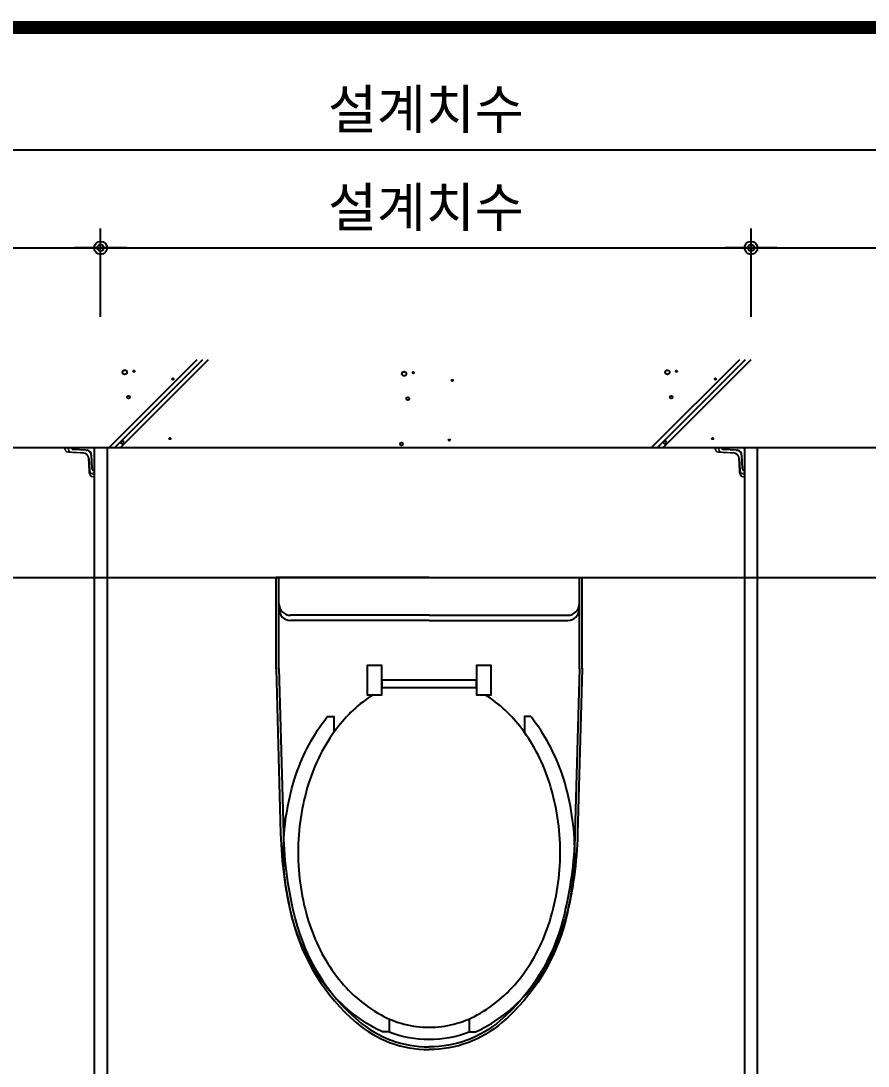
# Model space of a CAD drawing. Extents: x -256 to 8104, y -176 to 5714.
# Drawn here: x 3159 to 3810, y 3225 to 4029 of the extents above; entities that cross this region are included whole.
import ezdxf

# ---------------------------------------------------------------- set-up
doc = ezdxf.new("R2010")
doc.units = 0
doc.header["$LTSCALE"] = 30
doc.layers.get('0').update_dxf_attribs({"linetype": 'CONTINUOUS'})
doc.layers.get('DEFPOINTS').update_dxf_attribs({"linetype": 'CONTINUOUS'})
for name, color, linetype in [('0_toilet', 6, 'CONTINUOUS'), ('DIM', 7, 'CONTINUOUS'), ('HAT', 8, 'CONTINUOUS'), ('경첩', 4, 'CONTINUOUS'), ('부자재', 4, 'CONTINUOUS'), ('해치', 8, 'CONTINUOUS')]:
    doc.layers.add(name, color=color, linetype=linetype)
doc.styles.add('돋움', font='malgun.ttf')
doc.dimstyles.new('10', dxfattribs={"dimscale": 10, "dimtxt": 3, "dimasz": 1, "dimexe": 1.5, "dimexo": 2, "dimgap": 1, "dimtad": 1, "dimdec": 0, "dimlunit": 6, "dimtxsty": '돋움', "dimblk": 'DIMDOT', "dimcen": -1, "dimdle": 1.5, "dimclrt": 3, "dimazin": 3, "dimtfac": 1, "dimtdec": 0, "dimtix": 1, "dimtmove": 2, "dimatfit": 3, "dimldrblk": 'DIMDOT', "dimarcsym": 0})

# ---------------------------------------------------------------- blocks, each defined once
blk = doc.blocks.new('DIMDOT')
at = {"linetype": 'Continuous'}
blk.add_line((-2, 0), (2, 0), dxfattribs=at)
for radius in [0.5, 0.25]:
    blk.add_circle((0, 0), radius, dxfattribs=at)
blk = doc.blocks.new('*D1021')
at = {"layer": 'DEFPOINTS', "color": 0}
for p in [(198946.52, 2297.06), (198446.52, 2223.93), (198946.52, 2223.93)]:
    blk.add_point(p, dxfattribs=at)
at = {"layer": 'DIM', "color": 0, "lineweight": -2, "ltscale": 10}
for p, q in [((198446.52, 2243.93), (198446.52, 2312.06)), ((198946.52, 2243.93), (198946.52, 2312.06)), ((198456.52, 2297.06), (198936.52, 2297.06))]:
    blk.add_line(p, q, dxfattribs=at)
at = {"layer": 'DIM', "color": 0, "lineweight": -2, "xscale": 10, "yscale": 10, "zscale": 10, "rotation": 180}
blk.add_blockref('DIMDOT', (198446.52, 2297.06), dxfattribs=at)
at = {"layer": 'DIM', "color": 0, "lineweight": -2, "xscale": 10, "yscale": 10, "zscale": 10}
blk.add_blockref('DIMDOT', (198946.52, 2297.06), dxfattribs=at)
at = {"layer": 'DIM', "color": 3, "insert": (198696.52, 2326.72), "char_height": 30, "attachment_point": 5, "style": '돋움'}
blk.add_mtext('설계치수', dxfattribs=at)
blk = doc.blocks.new('*D1022')
at = {"layer": 'DEFPOINTS', "color": 0}
for p in [(198946.52, 2372.39), (197446.52, 2223.93), (198946.52, 2223.93)]:
    blk.add_point(p, dxfattribs=at)
at = {"layer": 'DIM', "color": 0, "lineweight": -2, "ltscale": 10}
for p, q in [((197446.52, 2243.93), (197446.52, 2387.39)), ((198946.52, 2243.93), (198946.52, 2387.39)), ((197456.52, 2372.39), (198936.52, 2372.39))]:
    blk.add_line(p, q, dxfattribs=at)
at = {"layer": 'DIM', "color": 0, "lineweight": -2, "xscale": 10, "yscale": 10, "zscale": 10, "rotation": 180}
blk.add_blockref('DIMDOT', (197446.52, 2372.39), dxfattribs=at)
at = {"layer": 'DIM', "color": 0, "lineweight": -2, "xscale": 10, "yscale": 10, "zscale": 10}
blk.add_blockref('DIMDOT', (198946.52, 2372.39), dxfattribs=at)
at = {"layer": 'DIM', "color": 3, "insert": (198196.52, 2402.05), "char_height": 30, "attachment_point": 5, "style": '돋움'}
blk.add_mtext('설계치수', dxfattribs=at)
blk = doc.blocks.new('*D1023')
at = {"layer": 'DEFPOINTS', "color": 0}
for p in [(198446.52, 2297.06), (197946.52, 2223.93), (198446.52, 2223.93)]:
    blk.add_point(p, dxfattribs=at)
at = {"layer": 'DIM', "color": 0, "lineweight": -2, "ltscale": 10}
for p, q in [((197946.52, 2243.93), (197946.52, 2312.06)), ((198446.52, 2243.93), (198446.52, 2312.06)), ((197956.52, 2297.06), (198436.52, 2297.06))]:
    blk.add_line(p, q, dxfattribs=at)
at = {"layer": 'DIM', "color": 0, "lineweight": -2, "xscale": 10, "yscale": 10, "zscale": 10, "rotation": 180}
blk.add_blockref('DIMDOT', (197946.52, 2297.06), dxfattribs=at)
at = {"layer": 'DIM', "color": 0, "lineweight": -2, "xscale": 10, "yscale": 10, "zscale": 10}
blk.add_blockref('DIMDOT', (198446.52, 2297.06), dxfattribs=at)
at = {"layer": 'DIM', "color": 3, "insert": (198196.52, 2326.72), "char_height": 30, "attachment_point": 5, "style": '돋움'}
blk.add_mtext('설계치수', dxfattribs=at)
blk = doc.blocks.new('*D1024')
at = {"layer": 'DEFPOINTS', "color": 0}
for p in [(197946.52, 2297.06), (197446.52, 2223.93), (197946.52, 2223.93)]:
    blk.add_point(p, dxfattribs=at)
at = {"layer": 'DIM', "color": 0, "lineweight": -2, "ltscale": 10}
for p, q in [((197446.52, 2243.93), (197446.52, 2312.06)), ((197946.52, 2243.93), (197946.52, 2312.06)), ((197456.52, 2297.06), (197936.52, 2297.06))]:
    blk.add_line(p, q, dxfattribs=at)
at = {"layer": 'DIM', "color": 0, "lineweight": -2, "xscale": 10, "yscale": 10, "zscale": 10, "rotation": 180}
blk.add_blockref('DIMDOT', (197446.52, 2297.06), dxfattribs=at)
at = {"layer": 'DIM', "color": 0, "lineweight": -2, "xscale": 10, "yscale": 10, "zscale": 10}
blk.add_blockref('DIMDOT', (197946.52, 2297.06), dxfattribs=at)
at = {"layer": 'DIM', "color": 3, "insert": (197696.52, 2326.72), "char_height": 30, "attachment_point": 5, "style": '돋움'}
blk.add_mtext('설계치수', dxfattribs=at)
blk = doc.blocks.new('A$C10E41893')
at = {"layer": '부자재'}
for p, q in [((6.5, 0), (6.5, 196)), ((123.3, 196), (6.5, 196)), ((123.3, 192.5), (6.5, 192.5)), ((54.8, 0), (54.8, 177.5)), ((61.4, 0), (61.4, 177.5)), ((6.5, 0), (6.5, -196)), ((54.8, 0), (54.8, -177.5)), ((61.4, 0), (61.4, -177.5)), ((123.3, -192.5), (6.5, -192.5)), ((123.3, -196), (6.5, -196))]:
    blk.add_line(p, q, dxfattribs=at)
for points in [[(122.7, 196, -0.012538), (123.3, 196), (334.6, 190.3, -0.055395), (444.7, 175.1, -0.154276), (576.9, 93.3, -0.179504), (611.5, 0, -0.179504)], [(122.8, 192.5, -0.012538), (123.2, 192.5), (334.5, 186.8, -0.055395), (443.8, 171.7, -0.154276), (574.3, 91, -0.179504), (608, 0, -0.179504)], [(572, 51.4), (588.8, 51.4), (588.8, 59.6, 0.021185), (583.3, 70.7, 0.106084), (528.4, 133.7, 0.085733), (452.6, 172.4, 0.075373), (358.7, 186.6, 0.075373), (264.8, 172.4, 0.085733), (189, 133.7, 0.007337), (184.4, 130.1), (184.4, 122), (204.7, 122)], [(156.7, -72, 0.089162), (200.2, -118.7, 0.085733), (270.3, -154.5, 0.075373), (358.7, -167.9, 0.075373), (447.1, -154.5, 0.085733), (517.2, -118.7, 0.106084), (567, -61.6, 0.126931), (582.8, 0, 0.126931), (567, 61.6, 0.106084), (517.2, 118.7, 0.085733), (447.1, 154.5, 0.075373), (358.7, 167.9, 0.075373), (270.3, 154.5, 0.085733), (200.2, 118.7, 0.089162), (156.7, 72)], [(588.8, -51.4, 0.090214), (598.2, 0, 0.090214), (588.8, 51.4, 0.106084)], [(122.7, -196, 0.012538), (123.3, -196), (334.6, -190.3, 0.055395), (444.7, -175.1, 0.154276), (576.9, -93.3, 0.179504), (611.5, 0, 0.179504)], [(122.8, -192.5, 0.012538), (123.2, -192.5), (334.5, -186.8, 0.055395), (443.8, -171.7, 0.154276), (574.3, -91, 0.179504), (608, 0, 0.179504)], [(572, -51.4), (588.8, -51.4), (588.8, -59.6, -0.021185), (583.3, -70.7, -0.106084), (528.4, -133.7, -0.085733), (452.6, -172.4, -0.075373), (358.7, -186.6, -0.075373), (264.8, -172.4, -0.085733), (189, -133.7, -0.007337), (184.4, -130.1), (184.4, -122), (204.7, -122)]]:
    blk.add_lwpolyline(points, format="xyb", dxfattribs=at)
blk.add_lwpolyline([(138, -60.8), (119.3, -60.8), (119.3, -79.5), (156.7, -79.5), (156.7, -60.8), (138, -60.8), (147.3, -60.8), (147.3, 60.8), (138, 60.8), (156.7, 60.8), (156.7, 79.5), (119.3, 79.5), (119.3, 60.8), (138, 60.8), (138, -60.8), (119.3, -60.8)], dxfattribs=at)
for centre, start, end in [((39.8, 177.5), 0, 90), ((46.4, 177.5), 0, 90), ((39.8, -177.5), 270, 0), ((46.4, -177.5), 270, 0)]:
    blk.add_arc(centre, 15, start, end, dxfattribs=at)
blk = doc.blocks.new('EDGE_40', base_point=(194726.29, -1557.56))
for p, q in [((197446.52, 2143.49), (198946.52, 2143.49)), ((197446.52, 2043.49), (198946.52, 2043.49))]:
    blk.add_line(p, q)
at = {"color": 4}
for p, q in [((197935.25, 2141.41), (197925.53, 2142)), ((197935.25, 2141.41), (197935.92, 2141.41)), ((198435.2, 2141.41), (198425.48, 2142)), ((198435.2, 2141.41), (198435.87, 2141.41)), ((197939.33, 2137.55), (197939.84, 2127.52)), ((198439.28, 2137.55), (198439.79, 2127.52))]:
    blk.add_line(p, q, dxfattribs=at)
at = {"color": 8, "const_width": 10}
blk.add_lwpolyline([(197210.44, 2466.6), (200558.27, 2466.6)], dxfattribs=at)
at = {"color": 4}
for centre, radius, start, end in [((197925.62, 2143.61), 1.61, 184.02269, 266.84997), ((197935.68, 2137.76), 3.66, 356.64811, 86.2207), ((198425.57, 2143.61), 1.61, 184.02269, 266.84997), ((198435.63, 2137.76), 3.66, 356.64811, 86.2207), ((197941.48, 2127.69), 1.65, 186.1664, 269.59836), ((198441.43, 2127.69), 1.65, 186.1664, 269.59836)]:
    blk.add_arc(centre, radius, start, end, dxfattribs=at)
at = {"layer": '0_toilet'}
for p, q in [((197941.52, 2143.49), (197941.52, 1418.49)), ((197951.52, 2143.49), (197951.52, 1418.49)), ((198441.47, 2143.49), (198441.47, 1418.49)), ((198451.57, 1418.48), (198451.57, 2143.48))]:
    blk.add_line(p, q, dxfattribs=at)
at = {"layer": '경첩', "color": 4, "linetype": 'Continuous', "lineweight": 15}
for p, q in [((197919.02, 2142.35), (197919.02, 2143.49)), ((197919.02, 2143.49), (197919.27, 2143.49)), ((197919.27, 2142.35), (197919.02, 2142.35)), ((197919.27, 2143.49), (197919.27, 2142.35)), ((197919.27, 2143.49), (197921.42, 2143.49)), ((197923.76, 2139.89), (197921.26, 2140)), ((197921.27, 2140.25), (197922.72, 2140.19)), ((197921.42, 2143.49), (197921.42, 2142.24)), ((197921.42, 2142.24), (197921.52, 2142.24)), ((197921.52, 2142.23), (197921.52, 2143.49)), ((197921.52, 2143.49), (197921.77, 2143.49)), ((197921.52, 2142.23), (197921.77, 2142.23)), ((197921.75, 2139.81), (197921.91, 2139.97)), ((197921.75, 2139.81), (197921.84, 2139.73)), ((197921.77, 2143.49), (197921.77, 2142.23)), ((197940.02, 2143.49), (197921.77, 2143.49)), ((197925.05, 2139.58), (197921.84, 2139.73)), ((197932.73, 2139.46), (197923.76, 2139.89)), ((197923.77, 2140.14), (197932.74, 2139.71)), ((197925.05, 2139.58), (197925.29, 2139.81)), ((197925.73, 2139.54), (197925.96, 2139.78)), ((197926.06, 2139.53), (197926.3, 2139.77)), ((197926.74, 2139.5), (197926.98, 2139.74)), ((197929.44, 2139.37), (197926.74, 2139.5)), ((197929.44, 2139.37), (197929.68, 2139.61)), ((197930.12, 2139.34), (197930.35, 2139.58)), ((197930.45, 2139.32), (197930.69, 2139.56)), ((197931.13, 2139.29), (197931.37, 2139.53)), ((197932.48, 2139.23), (197931.13, 2139.29)), ((197932.48, 2139.23), (197932.72, 2139.46)), ((197932.72, 2139.21), (197932.48, 2139.23)), ((197933.72, 2139.06), (197933.93, 2139.26)), ((197934.26, 2138.88), (197934.45, 2139.07)), ((197934.5, 2138.77), (197934.69, 2138.96)), ((197934.96, 2138.53), (197935.14, 2138.71)), ((197935.18, 2138.39), (197935.36, 2138.57)), ((197941.52, 2123.74), (197941.52, 2141.99)), ((198418.97, 2142.35), (198418.97, 2143.49)), ((198418.97, 2143.49), (198419.22, 2143.49)), ((198419.22, 2142.35), (198418.97, 2142.35)), ((198419.22, 2143.49), (198419.22, 2142.35)), ((198419.22, 2143.49), (198421.37, 2143.49)), ((198423.71, 2139.89), (198421.21, 2140)), ((198421.22, 2140.25), (198422.67, 2140.19)), ((198421.37, 2143.49), (198421.37, 2142.24)), ((198421.37, 2142.24), (198421.47, 2142.24)), ((198421.47, 2142.23), (198421.47, 2143.49)), ((198421.47, 2143.49), (198421.72, 2143.49)), ((198421.47, 2142.23), (198421.72, 2142.23)), ((198421.7, 2139.81), (198421.86, 2139.97)), ((198421.7, 2139.81), (198421.79, 2139.73)), ((198421.72, 2143.49), (198421.72, 2142.23)), ((198439.97, 2143.49), (198421.72, 2143.49)), ((198425, 2139.58), (198421.79, 2139.73)), ((198432.68, 2139.46), (198423.71, 2139.89)), ((198423.72, 2140.14), (198432.69, 2139.71)), ((198425, 2139.58), (198425.24, 2139.81)), ((198425.68, 2139.54), (198425.91, 2139.78)), ((198426.01, 2139.53), (198426.25, 2139.77)), ((198426.69, 2139.5), (198426.93, 2139.74)), ((198429.39, 2139.37), (198426.69, 2139.5)), ((198429.39, 2139.37), (198429.63, 2139.61)), ((198430.07, 2139.34), (198430.3, 2139.58)), ((198430.4, 2139.32), (198430.64, 2139.56)), ((198431.08, 2139.29), (198431.32, 2139.53)), ((198432.43, 2139.23), (198431.08, 2139.29)), ((198432.43, 2139.23), (198432.67, 2139.46)), ((198432.67, 2139.21), (198432.43, 2139.23)), ((198433.67, 2139.06), (198433.88, 2139.26)), ((198434.21, 2138.88), (198434.4, 2139.07)), ((198434.45, 2138.77), (198434.64, 2138.96)), ((198434.91, 2138.53), (198435.09, 2138.71)), ((198435.13, 2138.39), (198435.31, 2138.57)), ((198441.47, 2123.74), (198441.47, 2141.99)), ((197936.27, 2137.36), (197936.45, 2137.54)), ((197936.42, 2137.15), (197936.6, 2137.33)), ((197936.68, 2136.71), (197936.87, 2136.9)), ((197936.8, 2136.48), (197936.99, 2136.66)), ((197936.97, 2136.08), (197937.16, 2136.27)), ((197937.32, 2135.76), (197937.12, 2135.56)), ((197937.12, 2135.55), (197937.33, 2135.76)), ((197937.19, 2135.18), (197937.41, 2135.4)), ((197937.22, 2134.96), (197937.44, 2135.18)), ((197937.27, 2134.05), (197937.24, 2134.69)), ((197937.27, 2134.05), (197937.51, 2134.28)), ((197937.28, 2133.95), (197937.27, 2134.05)), ((197937.28, 2133.95), (197937.51, 2134.19)), ((197937.29, 2133.61), (197937.28, 2133.95)), ((197937.29, 2133.61), (197937.53, 2133.85)), ((197937.3, 2133.51), (197937.29, 2133.61)), ((197937.3, 2133.51), (197937.54, 2133.75)), ((197937.34, 2132.59), (197937.3, 2133.51)), ((197937.34, 2132.59), (197937.58, 2132.83)), ((197937.35, 2132.35), (197937.59, 2132.59)), ((197937.37, 2131.93), (197937.35, 2132.35)), ((197937.37, 2131.93), (197937.61, 2132.17)), ((197937.37, 2131.92), (197937.61, 2132.16)), ((197937.51, 2129.05), (197937.37, 2131.92)), ((197937.91, 2125.73), (197937.49, 2134.7)), ((197937.74, 2134.72), (197938.16, 2125.74)), ((198436.22, 2137.36), (198436.4, 2137.54)), ((198436.37, 2137.15), (198436.55, 2137.33)), ((198436.63, 2136.71), (198436.82, 2136.9)), ((198436.75, 2136.48), (198436.94, 2136.66)), ((198436.92, 2136.08), (198437.11, 2136.27)), ((198437.27, 2135.76), (198437.07, 2135.56)), ((198437.07, 2135.55), (198437.28, 2135.76)), ((198437.14, 2135.18), (198437.36, 2135.4)), ((198437.17, 2134.96), (198437.39, 2135.18)), ((198437.22, 2134.05), (198437.19, 2134.69)), ((198437.22, 2134.05), (198437.46, 2134.28)), ((198437.23, 2133.95), (198437.22, 2134.05)), ((198437.23, 2133.95), (198437.46, 2134.19)), ((198437.24, 2133.61), (198437.23, 2133.95)), ((198437.24, 2133.61), (198437.48, 2133.85)), ((198437.25, 2133.51), (198437.24, 2133.61)), ((198437.25, 2133.51), (198437.49, 2133.75)), ((198437.29, 2132.59), (198437.25, 2133.51)), ((198437.29, 2132.59), (198437.53, 2132.83)), ((198437.3, 2132.35), (198437.54, 2132.59)), ((198437.32, 2131.93), (198437.3, 2132.35)), ((198437.32, 2131.93), (198437.56, 2132.17)), ((198437.32, 2131.92), (198437.56, 2132.16)), ((198437.46, 2129.05), (198437.32, 2131.92)), ((198437.86, 2125.73), (198437.44, 2134.7)), ((198437.69, 2134.72), (198438.11, 2125.74)), ((197937.51, 2129.05), (197937.75, 2129.29)), ((197937.52, 2128.71), (197937.76, 2128.95)), ((197937.55, 2128.04), (197937.52, 2128.71)), ((197937.55, 2128.04), (197937.79, 2128.28)), ((197937.57, 2127.7), (197937.81, 2127.94)), ((197937.6, 2127.02), (197937.84, 2127.26)), ((197937.73, 2124.32), (197937.6, 2127.02)), ((197937.73, 2124.32), (197937.97, 2124.56)), ((197937.84, 2123.73), (197938, 2123.89)), ((197938.03, 2123.23), (197937.91, 2125.73)), ((197938.21, 2124.69), (197938.28, 2123.24)), ((197940.26, 2123.74), (197941.52, 2123.74)), ((197940.26, 2123.49), (197940.26, 2123.74)), ((197941.52, 2123.49), (197940.26, 2123.49)), ((197940.27, 2123.49), (197940.27, 2123.39)), ((197940.27, 2123.39), (197941.52, 2123.39)), ((197941.52, 2123.74), (197941.52, 2123.49)), ((197941.52, 2123.39), (197941.52, 2121.24)), ((198437.46, 2129.05), (198437.7, 2129.29)), ((198437.47, 2128.71), (198437.71, 2128.95)), ((198437.5, 2128.04), (198437.47, 2128.71)), ((198437.5, 2128.04), (198437.74, 2128.28)), ((198437.52, 2127.7), (198437.76, 2127.94)), ((198437.55, 2127.02), (198437.79, 2127.26)), ((198437.68, 2124.32), (198437.55, 2127.02)), ((198437.68, 2124.32), (198437.92, 2124.56)), ((198437.79, 2123.73), (198437.95, 2123.89)), ((198437.98, 2123.23), (198437.86, 2125.73)), ((198438.16, 2124.69), (198438.23, 2123.24)), ((198440.21, 2123.74), (198441.47, 2123.74)), ((198440.21, 2123.49), (198440.21, 2123.74)), ((198441.47, 2123.49), (198440.21, 2123.49)), ((198440.22, 2123.49), (198440.22, 2123.39)), ((198440.22, 2123.39), (198441.47, 2123.39)), ((198441.47, 2123.74), (198441.47, 2123.49)), ((198441.47, 2123.39), (198441.47, 2121.24)), ((197940.38, 2121.24), (197941.52, 2121.24)), ((197940.38, 2121.24), (197940.38, 2120.99)), ((197941.52, 2120.99), (197940.38, 2120.99)), ((197941.52, 2121.24), (197941.52, 2120.99)), ((198440.33, 2121.24), (198441.47, 2121.24)), ((198440.33, 2121.24), (198440.33, 2120.99)), ((198441.47, 2120.99), (198440.33, 2120.99)), ((198441.47, 2121.24), (198441.47, 2120.99))]:
    blk.add_line(p, q, dxfattribs=at)
at = {"layer": '경첩', "color": 4, "linetype": 'Continuous', "lineweight": 15, "flags": 128}
for points in [[(197921.27, 2140.25), (197921.27, 2140.21), (197921.27, 2140.16), (197921.26, 2140.12), (197921.26, 2140.08), (197921.26, 2140.05), (197921.26, 2140.02), (197921.26, 2140.01), (197921.26, 2140)], [(197923.76, 2139.89), (197923.76, 2139.89), (197923.76, 2139.91), (197923.76, 2139.93), (197923.76, 2139.96), (197923.76, 2140), (197923.77, 2140.04), (197923.77, 2140.09), (197923.77, 2140.14)], [(197925.73, 2139.54), (197925.71, 2139.54), (197925.67, 2139.55), (197925.61, 2139.55), (197925.53, 2139.55), (197925.43, 2139.56), (197925.31, 2139.56), (197925.18, 2139.57), (197925.05, 2139.58)], [(197926.74, 2139.5), (197926.62, 2139.5), (197926.51, 2139.51), (197926.4, 2139.51), (197926.3, 2139.52), (197926.22, 2139.52), (197926.15, 2139.52), (197926.1, 2139.53), (197926.07, 2139.53), (197926.06, 2139.53)], [(197930.12, 2139.34), (197930.1, 2139.34), (197930.06, 2139.34), (197930, 2139.34), (197929.92, 2139.35), (197929.82, 2139.35), (197929.7, 2139.36), (197929.57, 2139.36), (197929.44, 2139.37)], [(197931.13, 2139.29), (197931, 2139.3), (197930.87, 2139.3), (197930.75, 2139.31), (197930.65, 2139.31), (197930.57, 2139.32), (197930.5, 2139.32), (197930.47, 2139.32), (197930.45, 2139.32)], [(197932.73, 2139.46), (197932.73, 2139.47), (197932.73, 2139.48), (197932.73, 2139.51), (197932.73, 2139.54), (197932.74, 2139.57), (197932.74, 2139.62), (197932.74, 2139.66), (197932.74, 2139.71)], [(198421.22, 2140.25), (198421.22, 2140.21), (198421.22, 2140.16), (198421.21, 2140.12), (198421.21, 2140.08), (198421.21, 2140.05), (198421.21, 2140.02), (198421.21, 2140.01), (198421.21, 2140)], [(198423.71, 2139.89), (198423.71, 2139.89), (198423.71, 2139.91), (198423.71, 2139.93), (198423.71, 2139.96), (198423.71, 2140), (198423.72, 2140.04), (198423.72, 2140.09), (198423.72, 2140.14)], [(198425.68, 2139.54), (198425.66, 2139.54), (198425.62, 2139.55), (198425.56, 2139.55), (198425.48, 2139.55), (198425.38, 2139.56), (198425.26, 2139.56), (198425.13, 2139.57), (198425, 2139.58)], [(198426.69, 2139.5), (198426.57, 2139.5), (198426.46, 2139.51), (198426.35, 2139.51), (198426.25, 2139.52), (198426.17, 2139.52), (198426.1, 2139.52), (198426.05, 2139.53), (198426.02, 2139.53), (198426.01, 2139.53)], [(198430.07, 2139.34), (198430.05, 2139.34), (198430.01, 2139.34), (198429.95, 2139.34), (198429.87, 2139.35), (198429.77, 2139.35), (198429.65, 2139.36), (198429.52, 2139.36), (198429.39, 2139.37)], [(198431.08, 2139.29), (198430.95, 2139.3), (198430.82, 2139.3), (198430.7, 2139.31), (198430.6, 2139.31), (198430.52, 2139.32), (198430.45, 2139.32), (198430.42, 2139.32), (198430.4, 2139.32)], [(198432.68, 2139.46), (198432.68, 2139.47), (198432.68, 2139.48), (198432.68, 2139.51), (198432.68, 2139.54), (198432.69, 2139.57), (198432.69, 2139.62), (198432.69, 2139.66), (198432.69, 2139.71)], [(197937.12, 2135.55), (197937.12, 2135.55), (197937.12, 2135.55)], [(197937.22, 2134.96), (197937.2, 2135.12), (197937.19, 2135.18)], [(197937.35, 2132.35), (197937.35, 2132.42), (197937.34, 2132.5), (197937.34, 2132.59)], [(197937.37, 2131.92), (197937.37, 2131.92), (197937.37, 2131.93)], [(197937.49, 2134.7), (197937.49, 2134.71), (197937.51, 2134.71), (197937.53, 2134.71), (197937.56, 2134.71), (197937.6, 2134.71), (197937.64, 2134.71), (197937.69, 2134.71), (197937.74, 2134.72)], [(198437.07, 2135.55), (198437.07, 2135.55), (198437.07, 2135.55)], [(198437.17, 2134.96), (198437.15, 2135.12), (198437.14, 2135.18)], [(198437.3, 2132.35), (198437.3, 2132.42), (198437.29, 2132.5), (198437.29, 2132.59)], [(198437.32, 2131.92), (198437.32, 2131.92), (198437.32, 2131.93)], [(198437.44, 2134.7), (198437.44, 2134.71), (198437.46, 2134.71), (198437.48, 2134.71), (198437.51, 2134.71), (198437.55, 2134.71), (198437.59, 2134.71), (198437.64, 2134.71), (198437.69, 2134.72)], [(197937.6, 2127.02), (197937.6, 2127.16), (197937.59, 2127.28), (197937.58, 2127.4), (197937.58, 2127.5), (197937.58, 2127.59), (197937.57, 2127.65), (197937.57, 2127.69), (197937.57, 2127.7)], [(197937.75, 2123.81), (197937.75, 2123.92), (197937.74, 2124.04), (197937.74, 2124.18), (197937.73, 2124.32)], [(197937.75, 2123.81), (197937.77, 2123.79), (197937.79, 2123.78), (197937.8, 2123.76), (197937.82, 2123.75), (197937.83, 2123.74), (197937.83, 2123.73), (197937.84, 2123.73), (197937.84, 2123.73)], [(197937.91, 2125.73), (197937.92, 2125.73), (197937.93, 2125.73), (197937.96, 2125.73), (197937.99, 2125.74), (197938.02, 2125.74), (197938.07, 2125.74), (197938.11, 2125.74), (197938.16, 2125.74)], [(197938.28, 2123.24), (197938.23, 2123.24), (197938.18, 2123.24), (197938.14, 2123.24), (197938.1, 2123.24), (197938.07, 2123.23), (197938.05, 2123.23), (197938.04, 2123.23), (197938.03, 2123.23)], [(198437.55, 2127.02), (198437.55, 2127.16), (198437.54, 2127.28), (198437.53, 2127.4), (198437.53, 2127.5), (198437.53, 2127.59), (198437.52, 2127.65), (198437.52, 2127.69), (198437.52, 2127.7)], [(198437.7, 2123.81), (198437.7, 2123.92), (198437.69, 2124.04), (198437.69, 2124.18), (198437.68, 2124.32)], [(198437.7, 2123.81), (198437.72, 2123.79), (198437.74, 2123.78), (198437.75, 2123.76), (198437.77, 2123.75), (198437.78, 2123.74), (198437.78, 2123.73), (198437.79, 2123.73), (198437.79, 2123.73)], [(198437.86, 2125.73), (198437.87, 2125.73), (198437.88, 2125.73), (198437.91, 2125.73), (198437.94, 2125.74), (198437.97, 2125.74), (198438.02, 2125.74), (198438.06, 2125.74), (198438.11, 2125.74)], [(198438.23, 2123.24), (198438.18, 2123.24), (198438.13, 2123.24), (198438.09, 2123.24), (198438.05, 2123.24), (198438.02, 2123.23), (198438, 2123.23), (198437.99, 2123.23), (198437.98, 2123.23)]]:
    blk.add_lwpolyline(points, dxfattribs=at)
at = {"layer": '경첩', "color": 4, "linetype": 'Continuous', "lineweight": 15}
for centre, radius, start, end in [((197921.37, 2142.35), 2.35, 180, 267.30166), ((197921.37, 2142.35), 2.1, 180, 267.30166), ((197923.87, 2142.23), 2.35, 180, 267.30166), ((197923.87, 2142.23), 2.1, 180, 267.30166), ((197932.5, 2134.47), 4.75, 75, 87.30166), ((197932.5, 2134.47), 5, 2.69834, 87.30166), ((197932.5, 2134.47), 5.25, 2.69834, 87.30166), ((197932.5, 2134.47), 4.75, 68.24939, 75.00018), ((197932.5, 2134.47), 4.75, 58.70023, 65.00519), ((197932.5, 2134.47), 4.75, 55.61419, 58.70089), ((197932.5, 2134.47), 4.75, 37.43916, 55.61511), ((197940.02, 2141.99), 1.5, 0, 90), ((198421.32, 2142.35), 2.35, 180, 267.30166), ((198421.32, 2142.35), 2.1, 180, 267.30166), ((198423.82, 2142.23), 2.35, 180, 267.30166), ((198423.82, 2142.23), 2.1, 180, 267.30166), ((198432.45, 2134.47), 4.75, 75, 87.30166), ((198432.45, 2134.47), 5, 2.69834, 87.30166), ((198432.45, 2134.47), 5.25, 2.69834, 87.30166), ((198432.45, 2134.47), 4.75, 68.24939, 75.00018), ((198432.45, 2134.47), 4.75, 58.70023, 65.00519), ((198432.45, 2134.47), 4.75, 55.61419, 58.70089), ((198432.45, 2134.47), 4.75, 37.43916, 55.61511), ((198439.97, 2141.99), 1.5, 0, 90), ((197932.49, 2134.47), 4.75, 34.38551, 37.43877), ((197932.5, 2134.47), 4.75, 28.17355, 34.38489), ((197932.5, 2134.47), 4.75, 19.76602, 24.99481), ((197932.5, 2134.47), 4.75, 13.24314, 19.76602), ((197932.5, 2134.47), 4.75, 8.6056, 13.16233), ((197932.5, 2134.47), 4.75, 2.69834, 5.90882), ((198432.44, 2134.47), 4.75, 34.38551, 37.43877), ((198432.45, 2134.47), 4.75, 28.17355, 34.38489), ((198432.45, 2134.47), 4.75, 19.76602, 24.99481), ((198432.45, 2134.47), 4.75, 13.24314, 19.76602), ((198432.45, 2134.47), 4.75, 8.6056, 13.16233), ((198432.45, 2134.47), 4.75, 2.69834, 5.90882), ((197940.26, 2125.84), 2.35, 182.69834, 270), ((197940.38, 2123.34), 2.35, 182.69834, 270), ((197940.26, 2125.84), 2.1, 182.69834, 270), ((197940.38, 2123.34), 2.1, 182.69834, 270), ((198440.21, 2125.84), 2.35, 182.69834, 270), ((198440.33, 2123.34), 2.35, 182.69834, 270), ((198440.21, 2125.84), 2.1, 182.69834, 270), ((198440.33, 2123.34), 2.1, 182.69834, 270)]:
    blk.add_arc(centre, radius, start, end, dxfattribs=at)
at = {"layer": '해치'}
for p, q in [((197952.97, 2143.49), (198020.71, 2211.23)), ((197961.8, 2143.49), (198029.54, 2211.23)), ((198370.1, 2143.49), (198437.83, 2211.23)), ((198378.92, 2143.49), (198446.66, 2211.23))]:
    blk.add_line(p, q, dxfattribs=at)
at = {"layer": '해치', "color": 2}
for p, q in [((197957.39, 2143.49), (198025.12, 2211.23)), ((198374.51, 2143.49), (198442.25, 2211.23))]:
    blk.add_line(p, q, dxfattribs=at)
at = {"layer": '해치'}
for centre, radius in [((197965.09, 2201.44), 1.68), ((197972.04, 2202.23), 0.56), ((198382.21, 2201.44), 1.68), ((198389.16, 2202.23), 0.56), ((198002.04, 2196.26), 0.56), ((198179.83, 2200.27), 1.68), ((198186.78, 2201.05), 0.56), ((198216.78, 2195.09), 0.56), ((198419.16, 2196.26), 0.56), ((197967.89, 2182.28), 1.12), ((198182.63, 2181.1), 1.12), ((198385.01, 2182.28), 1.12), ((197963.08, 2147.61), 1.12), ((197999.8, 2150.39), 0.559), ((198177.82, 2146.28), 1.12), ((198214.54, 2149.21), 0.559), ((198380.2, 2147.61), 1.12), ((198416.92, 2150.39), 0.559)]:
    blk.add_circle(centre, radius, dxfattribs=at)
at = {"layer": 'HAT', "xscale": 0.6000000000003638, "yscale": 0.6000000000003638, "zscale": 0.6000000000003638, "rotation": 270}
blk.add_blockref('A$C10E41893', (198199.04, 2047.39), dxfattribs=at)
at = {"layer": 'DIM', "ltscale": 10}
for base, p1, p2, picture, middle in [((198946.52, 2372.39), (197446.52, 2223.93), (198946.52, 2223.93), '*D1022', (198196.52, 2402.05)), ((197946.52, 2297.06), (197446.52, 2223.93), (197946.52, 2223.93), '*D1024', (197696.52, 2326.72)), ((198446.52, 2297.06), (197946.52, 2223.93), (198446.52, 2223.93), '*D1023', (198196.52, 2326.72)), ((198946.52, 2297.06), (198446.52, 2223.93), (198946.52, 2223.93), '*D1021', (198696.52, 2326.72))]:
    dim = blk.add_linear_dim(base=base, p1=p1, p2=p2, text='설계치수', dimstyle='10', override={"dimtxsty": '돋움'}, dxfattribs=at)
    dim.commit()
    dim.dimension.update_dxf_attribs({"geometry": picture, "text_midpoint": middle})

msp = doc.modelspace()

# ---------------------------------------------------------------- block references
msp.add_blockref('EDGE_40', (0, 0))

doc.saveas('drawing.dxf')
